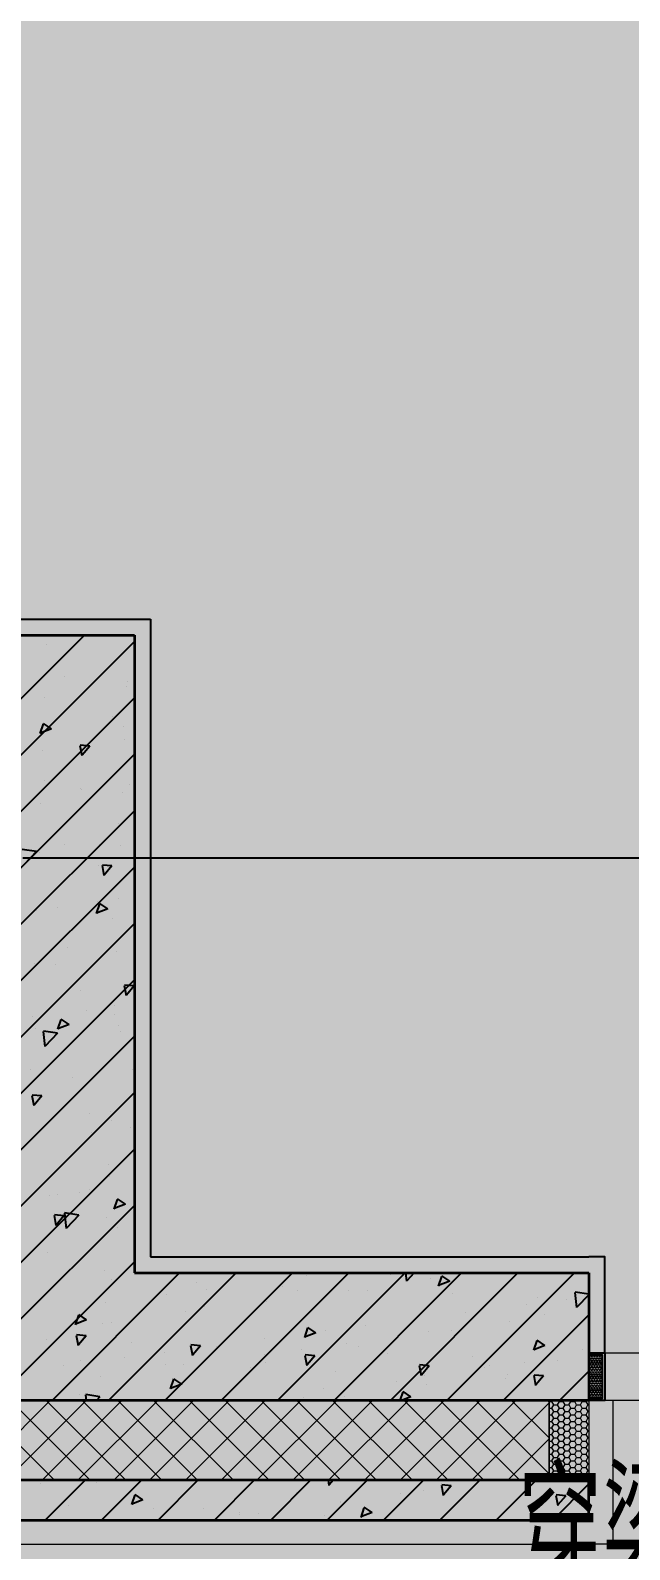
# Model space of a CAD drawing. Header units: inches. Extents: x 143994 to 247866, y 243815 to 272761.
# Drawn here: x 175755 to 176507, y 248859 to 250764 of the extents above; entities that cross this region are included whole.
import ezdxf

# ---------------------------------------------------------------- set-up
doc = ezdxf.new("R2010")
doc.units = ezdxf.units.IN
doc.header["$LTSCALE"] = 1000
doc.header["$MEASUREMENT"] = 0
doc.layers.get('DEFPOINTS').update_dxf_attribs({"color": 62})
for name, color, linetype in [('0-建筑1F', 127, 'Continuous'), ('0-建筑2F', 127, 'Continuous'), ('00雨水标注', 3, 'Continuous'), ('A-S-face(建筑粉刷线)', 136, 'Continuous'), ('PUB_HATCH', 8, 'Continuous'), ('立面', 8, 'Continuous')]:
    doc.layers.add(name, color=color, linetype=linetype)
for name, color, linetype, lineweight in [('A-M-Stone', 11, 'Continuous', 15), ('A-Wall', 254, 'Continuous', 35), ('MQ-HZ幕墙绘制', 6, 'Continuous', 13), ('W-保温层', 8, 'Continuous', 13)]:
    doc.layers.add(name, color=color, linetype=linetype, lineweight=lineweight)
doc.styles.add('ECADI', font='hzs.shx', dxfattribs={"width": 0.7, "bigfont": 'hztxt.shx'})

# ---------------------------------------------------------------- blocks, each defined once
blk = doc.blocks.new('QWQW8EF')
at = {"layer": '00雨水标注', "color": 1, "style": 'ECADI', "width": 0.7}
blk.add_text('穿梁预留UPVC套管%%C150', height=150, rotation=0, dxfattribs=at).set_placement((657298.3, -512772.9))
blk = doc.blocks.new('144')
at = {"layer": '立面', "color": 127}
blk.add_line((657906.9, -390460.3), (656706.9, -390460.3), dxfattribs=at)
blk = doc.blocks.new('1442323')
at = {"layer": 'MQ-HZ幕墙绘制'}
h = blk.add_hatch(dxfattribs=at)
h.set_pattern_fill('HEX', color=127, angle=-90, style=0)
h.set_pattern_definition([(270, (1020.9525, 145.3926), (1.649778, -3e-16), [0.9525, -1.905]), (30, (1020.9525, 145.3926), (-0.824889, 1.4287496586), [0.9525, -1.905]), (330, (1020.9525, 144.4401), (0.824889, 1.4287496586), [0.9525, -1.905])])
h.paths.add_polyline_path([(699436.9, -391196.3), (699436.9, -391142.3), (699453.9, -391142.3), (699453.9, -391196.3)])
h = blk.add_hatch(dxfattribs=at)
h.set_pattern_fill('HONEY', color=127, scale=3)
h.set_pattern_definition([(0, (2375.541, 380841.3842), (7.14375, 4.124445), [4.7625, -9.525]), (120, (2375.541, 380841.3842), (-7.143749147, 4.124446478), [4.7625, -9.525]), (60, (2375.541, 380841.3842), (8.53e-07, 8.248891478), [-9.525, 4.7625])])
h.paths.add_polyline_path([(699436.9, -391199.3), (699436.9, -391299.3), (699386.9, -391299.3), (699386.9, -391199.3)])
at = {"layer": 'A-M-Stone', "color": 127}
for p, q in [((699466.9, -391199.3), (699466.9, -391379.3)), ((698526.9, -391379.3), (699436.9, -391379.3)), ((699466.9, -391379.3), (699436.9, -391379.3))]:
    blk.add_line(p, q, dxfattribs=at)
at = {"layer": 'A-S-face(建筑粉刷线)', "color": 127}
for p, q in [((697936.9, -390219.3), (698886.9, -390219.3)), ((698886.9, -390219.3), (698886.9, -391019.3)), ((698886.9, -391019.3), (699436.9, -391019.3))]:
    blk.add_line(p, q, dxfattribs=at)
blk.add_lwpolyline([(699456.9, -391139.3), (699456.9, -391019.3), (699436.9, -391019.3)], dxfattribs=at)
at = {"layer": 'A-Wall', "color": 127}
for p, q in [((697936.9, -390239.3), (698866.9, -390239.3)), ((698866.9, -390239.3), (698866.9, -391039.3)), ((698866.9, -391039.3), (699436.9, -391039.3)), ((699436.9, -391039.3), (699436.9, -391199.3)), ((699436.9, -391199.3), (698706.9, -391199.3)), ((699436.9, -391299.3), (698606.9, -391299.3)), ((699436.9, -391349.3), (699436.9, -391299.3)), ((698556.9, -391349.3), (699436.9, -391349.3))]:
    blk.add_line(p, q, dxfattribs=at)
at = {"layer": 'MQ-HZ幕墙绘制', "color": 127}
for p, q in [((699456.9, -391139.3), (699516.9, -391139.3)), ((699456.9, -391199.3), (699456.9, -391139.3)), ((699516.9, -391199.3), (699456.9, -391199.3))]:
    blk.add_line(p, q, dxfattribs=at)
at = {"layer": 'MQ-HZ幕墙绘制', "color": 127, "lineweight": -3}
blk.add_lwpolyline([(699456.9, -391139.3), (699456.9, -391199.3), (699439.9, -391199.3), (699439.9, -391199.3), (699436.9, -391199.3), (699436.9, -391196.3), (699453.9, -391196.3), (699453.9, -391142.3), (699436.9, -391142.3), (699436.9, -391139.3), (699439.9, -391139.3), (699439.9, -391139.3), (699456.9, -391139.3, -0.000051)], format="xyb", dxfattribs=at)
at = {"layer": 'MQ-HZ幕墙绘制', "color": 127}
blk.add_lwpolyline([(699436.9, -391199.3), (699436.9, -391299.3), (699386.9, -391299.3), (699386.9, -391199.3)], close=True, dxfattribs=at)
at = {"layer": 'PUB_HATCH', "color": 127, "linetype": 'Continuous'}
for p, q in [((698804.4, -390239.3), (698644.4, -390399.3)), ((698773, -390239.3), (698773.1, -390240.1)), ((698773.7, -390239.3), (698773.5, -390239.5)), ((698866.9, -390247.5), (698706.9, -390407.5)), ((698756.1, -390251.4), (698756.1, -390251.4)), ((698751.3, -390293.2), (698751.3, -390293.2)), ((698779.2, -390291.6), (698779.2, -390291.6)), ((698856.4, -390303.9), (698856.4, -390303.9)), ((698858, -390297.7), (698858, -390297.7)), ((698866.9, -390318.2), (698706.9, -390478.2)), ((698753.7, -390318), (698753.7, -390318)), ((698793.4, -390320), (698793.4, -390320)), ((698752.5, -390350.9), (698748.4, -390363)), ((698762.8, -390357.1), (698752.9, -390350.4)), ((698839.6, -390341.7), (698839.6, -390341.7)), ((698852.9, -390353.9), (698852.9, -390353.9)), ((698762.8, -390357.1), (698748.8, -390362.5)), ((698853.9, -390370.5), (698853.9, -390370.5)), ((698866.9, -390388.9), (698706.9, -390548.9)), ((698751.2, -390384.6), (698751.2, -390384.6)), ((698798.6, -390378), (698800.9, -390390.5)), ((698810.9, -390378.5), (698799, -390377.4)), ((698810.9, -390378.5), (698801.3, -390390)), ((698754.5, -390422.2), (698754.5, -390422.2)), ((698861.3, -390426.8), (698861.3, -390426.8)), ((698799.4, -390431.7), (698799.4, -390431.7)), ((698800.3, -390432.7), (698800.3, -390432.7)), ((698851.5, -390437.1), (698851.5, -390437.1)), ((698866.9, -390459.6), (698706.9, -390619.6)), ((698748.8, -390451.2), (698748.8, -390451.2)), ((698847.3, -390475.6), (698847.3, -390475.6)), ((698779.3, -390501.5), (698779.3, -390501.5)), ((698823.4, -390501.6), (698823.4, -390501.6)), ((698849.1, -390503.7), (698849.1, -390503.7)), ((698744.1, -390510.9), (698726.3, -390508.1)), ((698744.1, -390510.9), (698728.5, -390527.1)), ((698746.4, -390517.8), (698746.4, -390517.8)), ((698747.7, -390511.6), (698747.7, -390511.6)), ((698866.9, -390530.3), (698706.9, -390690.3)), ((698821.5, -390528.4), (698821.5, -390528.4)), ((698826.3, -390528.4), (698828.6, -390541)), ((698838.7, -390528.9), (698826.7, -390527.9)), ((698838.7, -390528.9), (698829, -390540.4)), ((698770.8, -390580.5), (698770.8, -390580.5)), ((698823.2, -390576.5), (698819.1, -390588.6)), ((698820.9, -390573.9), (698820.9, -390573.9)), ((698833.5, -390582.7), (698823.6, -390575.9)), ((698846.6, -390570.3), (698846.6, -390570.3)), ((698866.9, -390601.1), (698706.9, -390761.1)), ((698743.9, -390584.3), (698743.9, -390584.3)), ((698833.5, -390582.7), (698819.5, -390588)), ((698839, -390595), (698839, -390595)), ((698782.5, -390630.6), (698782.5, -390630.6)), ((698844.2, -390636.8), (698844.2, -390636.8)), ((698741.5, -390650.9), (698741.5, -390650.9)), ((698768.3, -390652.8), (698768.3, -390652.8)), ((698866.9, -390671.8), (698706.9, -390831.8)), ((698798.8, -390685), (698798.8, -390685)), ((698854.1, -390678.9), (698856.4, -390691.4)), ((698866.4, -390679.4), (698854.5, -390678.3)), ((698866.4, -390679.4), (698856.8, -390690.8)), ((698807.3, -390709.9), (698807.3, -390709.9)), ((698841.8, -390703.4), (698841.8, -390703.4)), ((698842, -390715.1), (698842, -390715.1)), ((698739.1, -390717.5), (698739.1, -390717.5)), ((698742.7, -390732.3), (698742.7, -390732.3)), ((698774.5, -390721.5), (698770.5, -390733.6)), ((698784.9, -390727.7), (698770.9, -390733.1)), ((698784.9, -390727.7), (698774.9, -390721)), ((698846.7, -390728.9), (698846.7, -390728.9)), ((698866.9, -390742.5), (698706.9, -390902.5)), ((698752.4, -390736.4), (698754.7, -390755.4)), ((698770.6, -390738.8), (698752.8, -390736.1)), ((698770.6, -390738.8), (698755.1, -390755.1)), ((698849.5, -390736.8), (698849.5, -390736.8)), ((698839.3, -390770), (698839.3, -390770)), ((698736.6, -390784.1), (698736.6, -390784.1)), ((698865.1, -390784), (698865.1, -390784)), ((698789.4, -390794), (698789.4, -390794)), ((698866.9, -390813.2), (698706.9, -390973.2)), ((698738.4, -390816.7), (698740.7, -390829.3)), ((698750.7, -390817.2), (698738.8, -390816.2)), ((698750.7, -390817.2), (698741.1, -390828.7)), ((698810.5, -390839), (698810.5, -390839)), ((698836.9, -390836.6), (698836.9, -390836.6)), ((698838.5, -390848.2), (698838.5, -390848.2)), ((698812.5, -390862.9), (698812.5, -390862.9)), ((698862.6, -390856.3), (698862.6, -390856.3)), ((698866.9, -390883.9), (698706.9, -391043.9)), ((698736.7, -390872.8), (698736.7, -390872.8)), ((698834.5, -390903.2), (698834.5, -390903.2)), ((698835.4, -390918.3), (698835.4, -390918.3)), ((698759.9, -390941.7), (698759.9, -390941.7)), ((698770.8, -390940.6), (698770.8, -390940.6)), ((698798.2, -390938.2), (698798.2, -390938.2)), ((698810, -390935.2), (698810, -390935.2)), ((698866.9, -390954.6), (698706.9, -391114.6)), ((698845.2, -390947.1), (698841.2, -390959.2)), ((698855.6, -390953.2), (698841.6, -390958.6)), ((698855.6, -390953.2), (698845.6, -390946.5)), ((698766.1, -390967.2), (698768.4, -390979.7)), ((698778.5, -390967.7), (698766.5, -390966.6)), ((698778.5, -390967.7), (698768.8, -390979.2)), ((698779, -390964.4), (698781.2, -390983.4)), ((698797.1, -390966.7), (698779.4, -390964)), ((698797.1, -390966.7), (698781.6, -390983)), ((698832, -390969.7), (698832, -390969.7)), ((698846.1, -390982.1), (698846.1, -390982.1)), ((698757.3, -391014), (698757.3, -391014)), ((698866.9, -391025.3), (698706.9, -391185.3)), ((698923.6, -391039.3), (698763.6, -391199.3)), ((698829.6, -391036.3), (698829.6, -391036.3)), ((698994.4, -391039.3), (698834.4, -391199.3)), ((699065.1, -391039.3), (698905.1, -391199.3)), ((698960.7, -391039.3), (698960.6, -391039.7)), ((699135.8, -391039.3), (698975.8, -391199.3)), ((699206.5, -391039.3), (699046.5, -391199.3)), ((699277.2, -391039.3), (699117.2, -391199.3)), ((699347.9, -391039.3), (699187.9, -391199.3)), ((699206.9, -391039.3), (699208.1, -391049.6)), ((699217.9, -391039.3), (699208.5, -391049.2)), ((699418.6, -391039.3), (699258.6, -391199.3)), ((698838.6, -391047.4), (698838.6, -391047.4)), ((698945.3, -391051.9), (698945.3, -391051.9)), ((699052.1, -391056.4), (699052.1, -391056.4)), ((699083.2, -391043.1), (699083.2, -391043.1)), ((699187.8, -391041.4), (699187.8, -391041.4)), ((699238.6, -391046), (699238.6, -391046)), ((699252.1, -391043.6), (699248, -391055.7)), ((699262.4, -391049.8), (699248.4, -391055.2)), ((699262.4, -391049.8), (699252.4, -391043.1)), ((698831, -391076.3), (698831, -391076.3)), ((698906.8, -391066.3), (698906.8, -391066.3)), ((698956.8, -391059.7), (698956.8, -391059.7)), ((699032.1, -391075.1), (699032.1, -391075.1)), ((699071.1, -391061.4), (699071.1, -391061.4)), ((699134.8, -391061), (699134.8, -391061)), ((699158.9, -391060.9), (699158.9, -391060.9)), ((699265.6, -391065.4), (699265.6, -391065.4)), ((699372.4, -391069.9), (699372.4, -391069.9)), ((699408.5, -391072.2), (699408.5, -391072.2)), ((699419.3, -391063.7), (699421.5, -391082.7)), ((699436.9, -391066), (699419.7, -391063.3)), ((699436.9, -391066.6), (699421.9, -391082.3)), ((698796.6, -391092.1), (698792.5, -391104.2)), ((698806.9, -391098.3), (698797, -391091.6)), ((698931, -391087.9), (698931, -391087.9)), ((698954.5, -391081.5), (698954.5, -391081.5)), ((699282.7, -391088.8), (699282.7, -391088.8)), ((699436.9, -391091.7), (699329.3, -391199.3)), ((699358.4, -391078.8), (699358.4, -391078.8)), ((699380.8, -391091.4), (699380.8, -391091.4)), ((698806.9, -391098.3), (698792.9, -391103.6)), ((698827.2, -391102.9), (698827.2, -391102.9)), ((698837.9, -391101.5), (698837.9, -391101.5)), ((699084, -391108.1), (699080, -391120.2)), ((699094.3, -391114.3), (699080.3, -391119.7)), ((699094.3, -391114.3), (699084.4, -391107.6)), ((699106.3, -391112), (699106.3, -391112)), ((699156.4, -391105.4), (699156.4, -391105.4)), ((699236.2, -391112.6), (699236.2, -391112.6)), ((699264.2, -391111.4), (699264.2, -391111.4)), ((699337.2, -391099.8), (699337.2, -391099.8)), ((698756.6, -391122.2), (698756.6, -391122.2)), ((698793.9, -391117.6), (698796.2, -391130.2)), ((698806.2, -391118.1), (698794.3, -391117.1)), ((698806.2, -391118.1), (698796.6, -391129.6)), ((698863.4, -391126.7), (698863.4, -391126.7)), ((698937.3, -391130.2), (698939.6, -391142.7)), ((698949.7, -391130.7), (698937.7, -391129.6)), ((698949.7, -391130.7), (698940, -391142.2)), ((698970.1, -391131.2), (698970.1, -391131.2)), ((699030.5, -391122), (699030.5, -391122)), ((699132.3, -391127.6), (699132.3, -391127.6)), ((699147.5, -391131.4), (699147.5, -391131.4)), ((699371.4, -391124.1), (699367.4, -391136.2)), ((699381.8, -391130.3), (699367.8, -391135.7)), ((699381.8, -391130.3), (699371.8, -391123.6)), ((698798.8, -391149), (698798.8, -391149)), ((698854.2, -391145.2), (698854.2, -391145.2)), ((698904.2, -391138.6), (698904.2, -391138.6)), ((698905.6, -391153.5), (698905.6, -391153.5)), ((699029.6, -391141.7), (699029.6, -391141.7)), ((699030.9, -391151.4), (699030.9, -391151.4)), ((699076.9, -391135.7), (699076.9, -391135.7)), ((699080.8, -391142.7), (699083.1, -391155.3)), ((699093.1, -391143.2), (699081.2, -391142.2)), ((699093.1, -391143.2), (699083.5, -391154.7)), ((699183.7, -391140.2), (699183.7, -391140.2)), ((699290.4, -391144.7), (699290.4, -391144.7)), ((699355.9, -391151.1), (699355.9, -391151.1)), ((699397.2, -391149.2), (699397.2, -391149.2)), ((699428.7, -391135.3), (699428.7, -391135.3)), ((698778.4, -391155.2), (698778.4, -391155.2)), ((698824.7, -391169.5), (698824.7, -391169.5)), ((698916, -391172.6), (698911.9, -391184.7)), ((698914.3, -391171.5), (698914.3, -391171.5)), ((698926.3, -391178.8), (698916.3, -391172.1)), ((698928.6, -391154.5), (698928.6, -391154.5)), ((699012.3, -391158), (699012.3, -391158)), ((699119.1, -391162.6), (699119.1, -391162.6)), ((699224.2, -391155.3), (699226.5, -391167.8)), ((699236.6, -391155.8), (699224.6, -391154.7)), ((699225.8, -391167.1), (699225.8, -391167.1)), ((699236.6, -391155.8), (699226.9, -391167.3)), ((699230.1, -391167.7), (699230.1, -391167.7)), ((699305.8, -391157.7), (699305.8, -391157.7)), ((699312.1, -391155.3), (699312.1, -391155.3)), ((699332.6, -391171.6), (699332.6, -391171.6)), ((699334.8, -391166.4), (699334.8, -391166.4)), ((699367.7, -391167.8), (699370, -391180.4)), ((699380, -391168.3), (699368.1, -391167.3)), ((699380, -391168.3), (699370.4, -391179.8)), ((699436.9, -391162.4), (699400, -391199.3)), ((698797.6, -391191.5), (698797.6, -391191.5)), ((698823.7, -391194.7), (698805.9, -391191.9)), ((698926.3, -391178.8), (698912.3, -391184.2)), ((699053.7, -391190.9), (699053.7, -391190.9)), ((699103.7, -391184.3), (699103.7, -391184.3)), ((699195.4, -391175.3), (699195.4, -391175.3)), ((699203.4, -391188.6), (699199.8, -391199.3)), ((699213.7, -391194.8), (699203.8, -391188.1)), ((699233.8, -391179.2), (699233.8, -391179.2)), ((698805.5, -391192.3), (698806.3, -391199.3)), ((698823.7, -391194.7), (698819.2, -391199.3)), ((699078.8, -391195.4), (699078.8, -391195.4)), ((699129.9, -391194.2), (699129.9, -391194.2)), ((699213.7, -391194.8), (699202, -391199.3)), ((698748.9, -391303), (698748.9, -391303)), ((698805.1, -391299.3), (698755.1, -391349.3)), ((698819.9, -391302.6), (698819.9, -391302.6)), ((698875.8, -391299.3), (698825.8, -391349.3)), ((698946.5, -391299.3), (698896.5, -391349.3)), ((699017.2, -391299.3), (698967.2, -391349.3)), ((699087.9, -391299.3), (699037.9, -391349.3)), ((699158.6, -391299.3), (699108.6, -391349.3)), ((699109.7, -391299.3), (699110.8, -391305.7)), ((699116.1, -391299.3), (699111.2, -391305.1)), ((699229.3, -391299.3), (699179.3, -391349.3)), ((699300, -391299.3), (699250, -391349.3)), ((699252, -391305.7), (699254.3, -391318.2)), ((699264.3, -391306.2), (699252.4, -391305.2)), ((699264.3, -391306.2), (699254.7, -391317.7)), ((699370.7, -391299.3), (699320.7, -391349.3)), ((699329.9, -391299.5), (699329.9, -391299.5)), ((699436.9, -391303.8), (699391.5, -391349.3)), ((698867.3, -391317.7), (698863.2, -391329.7)), ((698877.6, -391323.8), (698863.6, -391329.2)), ((698877.6, -391323.8), (698867.7, -391317.1)), ((699070.6, -391314.7), (699070.6, -391314.7)), ((699124.8, -391325.4), (699124.8, -391325.4)), ((699200.6, -391315.5), (699200.6, -391315.5)), ((699228.9, -391312.3), (699228.9, -391312.3)), ((699250.6, -391308.9), (699250.6, -391308.9)), ((699395.4, -391318.3), (699397.8, -391330.8)), ((699407.8, -391318.8), (699395.8, -391317.7)), ((699407.8, -391318.8), (699398.1, -391330.3)), ((698784.6, -391330.5), (698784.6, -391330.5)), ((698891.4, -391335), (698891.4, -391335)), ((698953.9, -391334.7), (698953.9, -391334.7)), ((698998.2, -391339.5), (698998.2, -391339.5)), ((698998.5, -391342.1), (698998.5, -391342.1)), ((699022.3, -391341.4), (699022.3, -391341.4)), ((699104.9, -391344.1), (699104.9, -391344.1)), ((699125, -391327.3), (699125, -391327.3)), ((699154.7, -391333.7), (699150.7, -391345.8)), ((699165.1, -391339.8), (699151, -391345.2)), ((699165.1, -391339.8), (699155.1, -391333.1)), ((698948.4, -391348.7), (698948.4, -391348.7)), ((699211.7, -391348.6), (699211.7, -391348.6)), ((699380.2, -391344.6), (699380.2, -391344.6))]:
    blk.add_line(p, q, dxfattribs=at)
at = {"layer": 'PUB_HATCH', "color": 127}
blk.add_line((699466.9, -391379.3), (701506.9, -391379.3), dxfattribs=at)
at = {"layer": 'W-保温层', "color": 127, "linetype": 'Continuous'}
for p, q in [((698766.5, -391299.3), (698606.9, -391139.7)), ((698661.4, -391299.3), (698761.4, -391199.3)), ((698706.3, -391299.3), (698806.3, -391199.3)), ((698811.4, -391299.3), (698711.4, -391199.3)), ((698751.2, -391299.3), (698851.2, -391199.3)), ((698856.3, -391299.3), (698756.3, -391199.3)), ((698796.1, -391299.3), (698896.1, -391199.3)), ((698901.2, -391299.3), (698801.2, -391199.3)), ((698841, -391299.3), (698941, -391199.3)), ((698946.1, -391299.3), (698846.1, -391199.3)), ((698885.9, -391299.3), (698985.9, -391199.3)), ((698991, -391299.3), (698891, -391199.3)), ((698930.8, -391299.3), (699030.8, -391199.3)), ((699035.9, -391299.3), (698935.9, -391199.3)), ((698975.7, -391299.3), (699075.7, -391199.3)), ((699080.8, -391299.3), (698980.8, -391199.3)), ((699020.6, -391299.3), (699120.6, -391199.3)), ((699125.7, -391299.3), (699025.7, -391199.3)), ((699065.6, -391299.3), (699165.6, -391199.3)), ((699170.6, -391299.3), (699070.6, -391199.3)), ((699110.5, -391299.3), (699210.5, -391199.3)), ((699215.5, -391299.3), (699115.5, -391199.3)), ((699155.4, -391299.3), (699255.4, -391199.3)), ((699260.4, -391299.3), (699160.4, -391199.3)), ((699200.3, -391299.3), (699300.3, -391199.3)), ((699305.3, -391299.3), (699205.3, -391199.3)), ((699245.2, -391299.3), (699345.2, -391199.3)), ((699350.2, -391299.3), (699250.2, -391199.3)), ((699290.1, -391299.3), (699386.9, -391202.4)), ((699386.9, -391291.1), (699295.1, -391199.3)), ((699386.9, -391246.2), (699340, -391199.3)), ((699386.9, -391201.3), (699384.9, -391199.3)), ((699335, -391299.3), (699386.9, -391247.3)), ((699379.9, -391299.3), (699386.9, -391292.2))]:
    blk.add_line(p, q, dxfattribs=at)
at = {"layer": 'W-保温层', "color": 127}
for p, q in [((698706.9, -391199.3), (699386.9, -391199.3)), ((699386.9, -391199.3), (699386.9, -391299.3)), ((699386.9, -391299.3), (698606.9, -391299.3))]:
    blk.add_line(p, q, dxfattribs=at)

msp = doc.modelspace()

# ---------------------------------------------------------------- hatches: boundary and pattern name
at = {"layer": 'DEFPOINTS'}
h = msp.add_hatch(dxfattribs=at)
h.set_pattern_fill('ANSI31', color=250)
h.set_pattern_definition([(45, (-65482.5842, -4e-05), (-1.122532015, 1.122532015), [])])
h.paths.add_polyline_path([(182383.45, 243814.78), (157803.44, 243814.78), (157803.44, 270814.78), (182383.45, 270814.78)])

# ---------------------------------------------------------------- block references
msp.add_blockref('QWQW8EF', (-480931.31, 761580.81))
at = {"layer": '0-建筑1F'}
msp.add_blockref('144', (-480961.31, 640186.38), dxfattribs=at)
at = {"layer": '0-建筑2F'}
msp.add_blockref('1442323', (-522981.31, 640245.41), dxfattribs=at)

doc.saveas('drawing.dxf')
